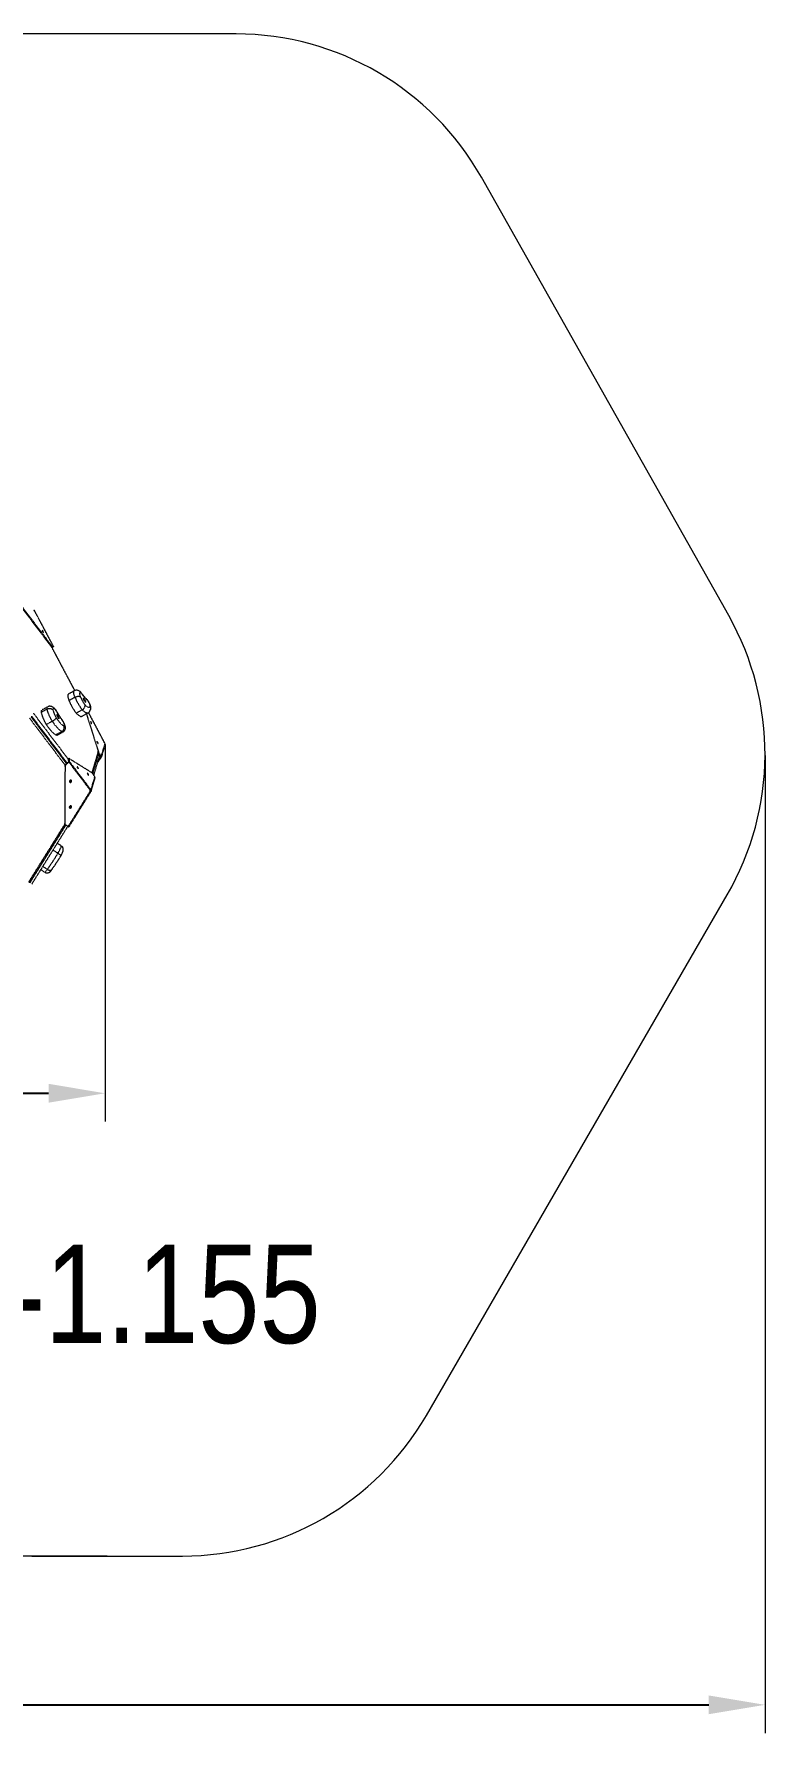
# Model space of a CAD drawing. Header units: millimetres. Extents: x -4077 to 3684, y -3420 to 2611.
# Drawn here: x 1089 to 3684, y -3420 to 2611 of the extents above; entities that cross this region are included whole.
import ezdxf

# ---------------------------------------------------------------- set-up
doc = ezdxf.new("R2010")
doc.units = ezdxf.units.MM
doc.linetypes.add('HIDDEN', pattern=[1.905, 1.27, -0.635])
for name, color, linetype in [('DIKOM_АРТИКУЛ', 7, 'Continuous'), ('DIKOM_ЗОНА', 90, 'Continuous'), ('DIKOM_ОБЪЕКТ', 7, 'Continuous'), ('DIKOM_РАЗМЕР_ЗОНА', 7, 'Continuous'), ('DIKOM_РАЗМЕР_ОБЪЕКТА', 7, 'Continuous')]:
    doc.layers.add(name, color=color, linetype=linetype)
doc.styles.add('style1', font='arialbd.ttf', dxfattribs={"width": 0.8})
doc.dimstyles.new('1-50', dxfattribs={"dimtxt": 300, "dimasz": 200, "dimexe": 100, "dimexo": 0, "dimgap": 100, "dimtad": 1, "dimtxsty": 'style1', "dimcen": 200, "dimclrd": 7, "dimclre": 7, "dimclrt": 7, "dimadec": 1, "dimazin": 2, "dimtfac": 1, "dimtmove": 0, "dimatfit": 2, "dimfxl": 0, "dimlwd": 25, "dimlwe": 18, "dimarcsym": 0})

# ---------------------------------------------------------------- blocks, each defined once
blk = doc.blocks.new('*D1')
at = {"layer": 'Defpoints', "color": 0, "transparency": 16777216}
for p in [(1340.7, 88.5), (-1708.3, 11.5), (1340.7, -1149.1)]:
    blk.add_point(p, dxfattribs=at)
at = {"layer": 'DIKOM_РАЗМЕР_ОБЪЕКТА', "color": 7, "lineweight": 18, "transparency": 16777216}
for p, q in [((1340.7, 88.5), (1340.7, -1249.1)), ((-1708.3, 11.5), (-1708.3, -1249.1))]:
    blk.add_line(p, q, dxfattribs=at)
at = {"layer": 'DIKOM_РАЗМЕР_ОБЪЕКТА', "color": 7, "lineweight": 25, "transparency": 16777216}
blk.add_line((-1508.3, -1149.1), (1140.7, -1149.1), dxfattribs=at)
at = {"layer": 'DIKOM_РАЗМЕР_ОБЪЕКТА', "color": 7, "transparency": 16777216}
for points in [[(-1508.3, -1115.7), (-1508.3, -1182.4), (-1708.3, -1149.1)], [(1140.7, -1115.7), (1140.7, -1182.4), (1340.7, -1149.1)]]:
    blk.add_solid(points, dxfattribs=at)
at = {"layer": 'DIKOM_РАЗМЕР_ОБЪЕКТА', "color": 7, "transparency": 16777216, "insert": (-183.8, -895.8), "char_height": 300, "attachment_point": 5, "style": 'style1'}
blk.add_mtext('{\\fArial|b0|i0|c204|p34;3050}', dxfattribs=at)
blk = doc.blocks.new('*D2')
at = {"layer": 'Defpoints', "color": 0, "transparency": 16777216}
for p in [(3683.6, 50.1), (-3206.4, -308.7), (3683.6, -3320.2)]:
    blk.add_point(p, dxfattribs=at)
at = {"layer": 'DIKOM_РАЗМЕР_ЗОНА', "color": 7, "lineweight": 18, "transparency": 16777216}
for p, q in [((3683.6, 50.1), (3683.6, -3420.2)), ((-3206.4, -308.7), (-3206.4, -3420.2))]:
    blk.add_line(p, q, dxfattribs=at)
at = {"layer": 'DIKOM_РАЗМЕР_ЗОНА', "color": 7, "lineweight": 25, "transparency": 16777216}
blk.add_line((-3006.4, -3320.2), (3483.6, -3320.2), dxfattribs=at)
at = {"layer": 'DIKOM_РАЗМЕР_ЗОНА', "color": 7, "transparency": 16777216}
for points in [[(-3006.4, -3286.8), (-3006.4, -3353.5), (-3206.4, -3320.2)], [(3483.6, -3286.8), (3483.6, -3353.5), (3683.6, -3320.2)]]:
    blk.add_solid(points, dxfattribs=at)
at = {"layer": 'DIKOM_РАЗМЕР_ЗОНА', "color": 7, "transparency": 16777216, "insert": (474.3, -3067), "char_height": 300, "attachment_point": 5, "style": 'style1'}
blk.add_mtext('{\\fArial|b0|i0|c204|p34;6900}', dxfattribs=at)
blk = doc.blocks.new('*D3')
at = {"layer": 'Defpoints', "color": 0, "transparency": 16777216}
for p in [(-3626.9, 2611.2), (1348.5, 2611.2), (1348.5, -2791.9)]:
    blk.add_point(p, dxfattribs=at)
at = {"layer": 'DIKOM_РАЗМЕР_ЗОНА', "color": 7, "lineweight": 18, "transparency": 16777216}
for p, q in [((1348.5, 2611.2), (-3726.9, 2611.2)), ((1348.5, -2791.9), (-3726.9, -2791.9))]:
    blk.add_line(p, q, dxfattribs=at)
at = {"layer": 'DIKOM_РАЗМЕР_ЗОНА', "color": 7, "lineweight": 25, "transparency": 16777216}
blk.add_line((-3626.9, -2591.9), (-3626.9, 2411.2), dxfattribs=at)
at = {"layer": 'DIKOM_РАЗМЕР_ЗОНА', "color": 7, "transparency": 16777216}
for points in [[(-3660.3, 2411.2), (-3593.6, 2411.2), (-3626.9, 2611.2)], [(-3660.3, -2591.9), (-3593.6, -2591.9), (-3626.9, -2791.9)]]:
    blk.add_solid(points, dxfattribs=at)
at = {"layer": 'DIKOM_РАЗМЕР_ЗОНА', "color": 7, "transparency": 16777216, "insert": (-3880.1, 379.3), "char_height": 300, "attachment_point": 5, "rotation": 90, "style": 'style1'}
blk.add_mtext('{\\fArial|b0|i0|c204|p34;5400}', dxfattribs=at)

msp = doc.modelspace()

# ---------------------------------------------------------------- linework, layer by layer
at = {"layer": 'DIKOM_ЗОНА', "color": 3, "lineweight": 15}
msp.add_lwpolyline([(1615.623, -2791.939, 0.26779327), (2481.357, -2292.443), (3549.344, -445.119, 0.26543486), (3554.578, 546.725), (2676.884, 2102.56, 0.27062281), (1805.916, 2611.221), (-1400.852, 2611.221, 0.15570297), (-1980.136, 2426.346), (-2785.637, 1853.901, 0.24284827), (-3206.352, 1038.776), (-3206.352, -308.669, 0.28112842), (-2663.315, -1198.155), (669.794, -2703.321, 0.10644106), (1081.356, -2791.939)], format="xyb", close=True, dxfattribs=at)
at = {"layer": 'DIKOM_ОБЪЕКТ', "color": 7, "linetype": 'HIDDEN', "lineweight": 15}
for p, q in [((1037.819, 584.122), (1149.87, 436.29)), ((1040.366, 585.541), (1152.417, 437.71)), ((1089.606, 565.722), (1089.066, 565.444)), ((1089.159, 565.385), (1089.508, 565.58)), ((1089.221, 565.217), (1089.265, 565.241)), ((1089.508, 565.58), (1089.265, 565.241)), ((1089.591, 565.696), (1089.508, 565.58)), ((1157.928, 436.582), (1089.508, 565.58)), ((1158.134, 436.554), (1089.628, 565.716)), ((1149.87, 436.29), (1152.417, 437.71)), ((1233.496, 280.252), (1151.592, 434.658)), ((1154.38, 436.046), (1151.833, 434.627)), ((1151.833, 434.627), (1155.381, 435.162)), ((1233.728, 280.359), (1151.891, 434.636)), ((1154.636, 434.478), (1152.639, 433.226)), ((1156.439, 435.212), (1152.796, 432.93)), ((1154.355, 435.007), (1154.636, 434.478)), ((1154.38, 436.046), (1157.928, 436.582)), ((1154.636, 434.478), (1156.439, 435.212)), ((1155.381, 435.162), (1157.928, 436.582)), ((1231.51, 279.331), (1210.284, 267.501)), ((1234.067, 256.63), (1212.842, 244.801)), ((1198.958, 16.19), (1072.891, 182.518)), ((1204.22, 21.351), (1078.471, 187.26)), ((1078.511, 187.294), (1204.258, 21.388)), ((1206.339, 23.422), (1080.698, 189.189)), ((1086.658, 199.711), (1210.061, 36.897)), ((1135.354, 214.752), (1114.128, 202.923)), ((1136.985, 222.514), (1115.76, 210.685)), ((1259.726, 211.945), (1238.501, 200.115)), ((1258.873, 189.262), (1280.098, 201.092)), ((1274.56, 198.005), (1316.909, 64.18)), ((1339.165, 94.908), (1282.125, 202.444)), ((1339.455, 94.722), (1282.262, 202.549)), ((1153.542, 171.475), (1132.316, 159.645)), ((1187.946, 135.024), (1166.72, 123.194)), ((1170.709, 122.122), (1191.934, 133.951)), ((1314.362, 62.76), (1316.909, 64.18)), ((1318.737, 60.349), (1316.197, 58.933)), ((1318.737, 60.349), (1327.364, 46.406)), ((1340.735, 88.5), (1327.352, 43.311)), ((1327.364, 46.406), (1340.746, 91.595)), ((1338.52, 95.07), (1338.625, 95.128)), ((1338.625, 95.128), (1339.165, 94.908)), ((1338.661, 94.627), (1339.165, 94.908)), ((1340.746, 91.595), (1338.927, 94.175)), ((1339.165, 94.908), (1339.415, 94.701)), ((1339.971, 88.976), (1340.735, 88.5)), ((1198.768, 11.572), (1197.436, 12.402)), ((1198.768, 11.572), (1198.002, -192.147)), ((1199.166, 16.414), (1210.974, 27.949)), ((1199.166, 16.414), (1200.504, 15.58)), ((1200.504, 15.58), (1212.313, 27.115)), ((1212.619, 38.173), (1210.072, 36.754)), ((1210.072, 36.754), (1211.012, 28.021)), ((1212.812, 38.998), (1210.265, 37.578)), ((1212.313, 27.115), (1210.974, 27.949)), ((1211.012, 28.021), (1213.559, 29.441)), ((1211.012, 28.021), (1211.149, 27.84)), ((1289.208, -74.329), (1212.313, 27.115)), ((1212.619, 38.173), (1213.559, 29.441)), ((1294.706, -11.805), (1213.408, 38.873)), ((1213.559, 29.441), (1290.454, -72.004)), ((1294.974, -11.999), (1316.043, 59.198)), ((1297.16, -14.766), (1318.069, 55.893)), ((1300.851, -20.619), (1321.737, 49.964)), ((1316.769, 27.838), (1314.599, 25.842)), ((1316.769, 27.838), (1315.436, 28.67)), ((1316.19, 58.929), (1324.817, 44.987)), ((1316.333, 31.702), (1318.622, 30.275)), ((1316.61, 32.638), (1324.817, 44.892)), ((1318.622, 30.275), (1327.352, 43.311)), ((1324.817, 44.987), (1327.364, 46.406)), ((1324.85, 45.006), (1324.817, 44.892)), ((1327.352, 43.311), (1324.817, 44.892)), ((1291.136, -71.398), (1304.464, -26.35)), ((1291.776, -76.007), (1305.124, -30.892)), ((1296.999, -14.511), (1304.464, -26.35)), ((1210.185, -202.169), (1287.706, -77.795)), ((1212.6, -203.675), (1290.157, -79.243)), ((1286.367, -76.961), (1285.976, -76.829)), ((1286.128, -77.186), (1286.395, -77.353)), ((1286.367, -76.961), (1287.706, -77.795)), ((1287.706, -77.795), (1286.395, -77.353)), ((1286.4, -76.117), (1289.208, -74.329)), ((1289.726, -78.695), (1287.46, -77.282)), ((1288.578, -75.818), (1287.774, -76.974)), ((1287.774, -76.974), (1290.309, -78.554)), ((1288.339, -73.183), (1290.454, -72.004)), ((1288.975, -74.477), (1288.578, -75.818)), ((1288.578, -75.818), (1291.114, -77.398)), ((1290.454, -72.004), (1289.848, -69.686)), ((1289.981, -70.195), (1290.342, -69.994)), ((1291.114, -77.398), (1290.309, -78.554)), ((1290.342, -69.994), (1291.136, -71.398)), ((1290.403, -71.806), (1291.136, -71.398)), ((1070.048, -399.609), (1197.925, -194.444)), ((1073.708, -401.807), (1201.51, -196.762)), ((1074.163, -402.091), (1201.966, -197.046)), ((1081.115, -406.424), (1208.918, -201.38)), ((1196.664, -191.313), (1198.002, -192.147)), ((1199.832, -195.716), (1198.494, -194.882)), ((1198.494, -194.882), (1208.846, -201.335)), ((1199.832, -195.716), (1210.185, -202.169)), ((1208.846, -201.335), (1210.185, -202.169)), ((1210.044, -202.082), (1208.951, -201.401)), ((1208.951, -201.401), (1211.486, -202.981)), ((1210.044, -202.082), (1212.579, -203.662)), ((1212.579, -203.662), (1211.486, -202.981)), ((1173.752, -297.181), (1156.073, -286.162)), ((1185.65, -270.809), (1171.241, -261.828)), ((1112.871, -355.475), (1127.186, -364.398)), ((1135.953, -354.448), (1119.791, -344.374))]:
    msp.add_line(p, q, dxfattribs=at)
at = {"layer": 'DIKOM_ОБЪЕКТ', "color": 7, "linetype": 'HIDDEN', "lineweight": 15, "flags": 128}
for points in [[(1122.081, 487.39), (1121.968, 488.115), (1121.671, 489.054), (1121.215, 490.131), (1120.637, 491.259), (1119.983, 492.347), (1119.307, 493.306), (1118.662, 494.059), (1118.102, 494.545), (1117.672, 494.724), (1117.406, 494.582), (1117.327, 494.13), (1117.44, 493.405), (1117.736, 492.466), (1118.192, 491.389), (1118.77, 490.261), (1119.424, 489.173), (1120.101, 488.214), (1120.745, 487.461), (1121.305, 486.975), (1121.735, 486.796), (1122.001, 486.938), (1122.081, 487.39)], [(1155.381, 435.162), (1155.459, 435.164), (1155.486, 435.139), (1155.464, 435.087), (1155.39, 435.009), (1155.268, 434.907), (1155.1, 434.783), (1154.888, 434.639), (1154.636, 434.478)], [(1157.928, 436.582), (1158.084, 436.585), (1158.139, 436.535), (1158.094, 436.431), (1157.947, 436.275), (1157.703, 436.071), (1157.366, 435.823), (1156.942, 435.535), (1156.439, 435.212)], [(1210.284, 267.501), (1209.98, 267.301), (1209.326, 266.575), (1208.853, 265.546), (1208.563, 264.224), (1208.461, 262.619), (1208.545, 260.744), (1208.816, 258.613), (1209.271, 256.245), (1209.907, 253.658), (1210.719, 250.873), (1211.7, 247.912), (1212.842, 244.801)], [(1234.067, 256.63), (1232.925, 259.742), (1231.945, 262.702), (1231.133, 265.487), (1230.497, 268.074), (1230.041, 270.443), (1229.77, 272.573), (1229.686, 274.448), (1229.789, 276.054), (1230.078, 277.376), (1230.552, 278.404), (1231.205, 279.13), (1231.509, 279.331)], [(1255.524, 272.256), (1254.306, 272.998), (1253.229, 273.427), (1252.309, 273.538), (1251.555, 273.33), (1250.977, 272.805), (1250.583, 271.97), (1250.378, 270.836), (1250.364, 269.416), (1250.541, 267.728), (1250.907, 265.794), (1251.458, 263.638), (1252.187, 261.286), (1253.083, 258.769)], [(1271.456, 243.731), (1270.8, 245.221), (1270.027, 246.757), (1269.168, 248.276), (1268.259, 249.716), (1267.338, 251.018), (1266.441, 252.129), (1265.605, 253.003), (1264.865, 253.604), (1264.251, 253.908), (1263.788, 253.902), (1263.495, 253.587), (1263.384, 252.976), (1263.46, 252.093), (1263.719, 250.974), (1264.151, 249.666), (1264.739, 248.222), (1265.457, 246.701), (1266.277, 245.166), (1267.165, 243.679), (1268.085, 242.3), (1268.999, 241.088), (1269.87, 240.091), (1270.662, 239.349), (1271.343, 238.894), (1271.884, 238.744), (1272.264, 238.906), (1272.467, 239.371), (1272.484, 240.122), (1272.316, 241.128), (1271.969, 242.348), (1271.456, 243.731)], [(1287.722, 224.257), (1288.129, 224.644), (1288.34, 225.356), (1288.35, 226.374), (1288.157, 227.669), (1287.767, 229.208), (1287.192, 230.946), (1286.446, 232.838), (1285.55, 234.83), (1284.528, 236.869), (1283.41, 238.898), (1282.224, 240.862), (1281.004, 242.708), (1279.783, 244.384), (1278.595, 245.845)], [(1115.76, 210.685), (1115.115, 210.169), (1114.549, 209.296), (1114.164, 208.124), (1113.965, 206.662), (1113.953, 204.924), (1114.128, 202.923)], [(1114.128, 202.923), (1114.693, 200.16), (1115.462, 197.153), (1116.43, 193.926), (1117.587, 190.506), (1118.926, 186.918), (1120.435, 183.193), (1122.103, 179.359), (1123.916, 175.446), (1125.86, 171.487), (1127.919, 167.513), (1130.077, 163.555), (1132.316, 159.645)], [(1135.354, 214.752), (1135.179, 216.754), (1135.191, 218.492), (1135.39, 219.953), (1135.774, 221.125), (1136.341, 221.999), (1136.984, 222.514)], [(1153.542, 171.475), (1151.302, 175.385), (1149.144, 179.342), (1147.085, 183.317), (1145.142, 187.276), (1143.329, 191.188), (1141.661, 195.022), (1140.151, 198.748), (1138.813, 202.335), (1137.655, 205.756), (1136.688, 208.982), (1135.919, 211.989), (1135.354, 214.752)], [(1167.664, 208.73), (1166.021, 210.692), (1164.442, 212.41), (1162.947, 213.863), (1161.554, 215.033), (1160.28, 215.905), (1159.142, 216.467), (1158.154, 216.713), (1157.328, 216.64), (1156.675, 216.249), (1156.202, 215.544), (1155.917, 214.535), (1155.822, 213.234), (1155.918, 211.657)], [(1155.918, 211.657), (1156.398, 209.439), (1157.056, 207.011), (1157.887, 204.399), (1158.882, 201.627), (1160.03, 198.725), (1161.321, 195.721), (1162.741, 192.644), (1164.276, 189.526), (1165.912, 186.398), (1167.631, 183.29)], [(1167.631, 183.29), (1170.247, 179.627), (1172.847, 176.148), (1175.418, 172.872), (1177.945, 169.815), (1180.415, 166.994), (1182.814, 164.426), (1185.13, 162.122), (1187.351, 160.096), (1189.464, 158.359), (1191.458, 156.92), (1193.322, 155.786), (1195.047, 154.964)], [(1178.518, 181.805), (1178.249, 182.935), (1177.808, 184.252), (1177.213, 185.702), (1176.488, 187.225), (1175.663, 188.759), (1174.773, 190.242), (1173.852, 191.613), (1172.939, 192.815), (1172.072, 193.799), (1171.285, 194.525), (1170.611, 194.964), (1170.079, 195.097), (1169.708, 194.919), (1169.515, 194.437), (1169.508, 193.671), (1169.686, 192.652), (1170.043, 191.423), (1170.564, 190.032), (1171.227, 188.538), (1172.006, 187.001), (1172.868, 185.485), (1173.778, 184.051), (1174.7, 182.758), (1175.595, 181.659), (1176.426, 180.799), (1177.16, 180.214), (1177.766, 179.926), (1178.22, 179.949), (1178.503, 180.281), (1178.604, 180.908), (1178.518, 181.805)], [(1238.501, 200.115), (1241.125, 197.567), (1243.642, 195.32), (1246.041, 193.385), (1248.311, 191.771), (1250.441, 190.486), (1252.421, 189.537), (1254.242, 188.926), (1255.894, 188.658), (1257.37, 188.734), (1258.664, 189.153), (1258.873, 189.262)], [(1280.099, 201.092), (1279.889, 200.982), (1278.596, 200.563), (1277.119, 200.488), (1275.467, 200.756), (1273.647, 201.366), (1271.667, 202.316), (1269.537, 203.6), (1267.267, 205.214), (1264.867, 207.149), (1262.35, 209.396), (1259.726, 211.945)], [(1269.888, 229.152), (1272.132, 227.061), (1274.271, 225.255), (1276.293, 223.746), (1278.189, 222.54), (1279.947, 221.645), (1281.559, 221.065), (1283.015, 220.803), (1284.307, 220.861), (1285.43, 221.238), (1286.377, 221.932), (1287.142, 222.941), (1287.722, 224.257)], [(1132.316, 159.645), (1135.317, 155.355), (1138.308, 151.252), (1141.276, 147.356), (1144.207, 143.684), (1147.086, 140.254), (1149.9, 137.082), (1152.636, 134.183), (1155.281, 131.571), (1157.822, 129.258), (1160.248, 127.256), (1162.546, 125.572), (1164.707, 124.216), (1166.72, 123.194)], [(1187.946, 135.024), (1185.933, 136.046), (1183.772, 137.402), (1181.473, 139.085), (1179.047, 141.088), (1176.506, 143.401), (1173.861, 146.013), (1171.125, 148.911), (1168.311, 152.083), (1165.432, 155.513), (1162.502, 159.185), (1159.534, 163.082), (1156.543, 167.185), (1153.542, 171.475)], [(1166.72, 123.194), (1167.933, 122.455), (1169.005, 122.025), (1169.925, 121.908), (1170.68, 122.106), (1170.709, 122.122)], [(1191.935, 133.952), (1191.905, 133.935), (1191.15, 133.737), (1190.231, 133.854), (1189.158, 134.285), (1187.946, 135.024)], [(1195.047, 154.964), (1195.955, 154.35), (1196.714, 154.067), (1197.305, 154.12), (1197.71, 154.509), (1197.92, 155.224), (1197.927, 156.244), (1197.733, 157.542), (1197.342, 159.082), (1196.765, 160.822), (1196.018, 162.715), (1195.121, 164.708), (1194.098, 166.747), (1192.979, 168.776), (1191.793, 170.739)], [(1292.074, 168.021), (1291.405, 169.068), (1290.734, 169.953), (1290.118, 170.605), (1289.605, 170.972), (1289.237, 171.022), (1289.044, 170.754), (1289.042, 170.187), (1289.23, 169.368), (1289.594, 168.364), (1290.104, 167.255), (1290.719, 166.132), (1291.388, 165.086), (1292.058, 164.201), (1292.675, 163.549), (1293.188, 163.182), (1293.556, 163.132), (1293.749, 163.4), (1293.751, 163.967), (1293.563, 164.786), (1293.199, 165.79), (1292.689, 166.899), (1292.074, 168.021)], [(1314.373, 97.557), (1313.703, 98.603), (1313.033, 99.488), (1312.416, 100.141), (1311.903, 100.507), (1311.535, 100.558), (1311.342, 100.289), (1311.34, 99.722), (1311.528, 98.903), (1311.892, 97.899), (1312.402, 96.791), (1313.017, 95.668), (1313.686, 94.621), (1314.357, 93.736), (1314.973, 93.084), (1315.486, 92.717), (1315.854, 92.667), (1316.047, 92.935), (1316.049, 93.502), (1315.861, 94.321), (1315.497, 95.325), (1314.987, 96.434), (1314.373, 97.557)], [(1210.072, 36.754), (1210.057, 37.027), (1210.076, 37.252), (1210.129, 37.424), (1210.215, 37.543), (1210.265, 37.578)], [(1213.408, 38.873), (1213.205, 38.98), (1213.028, 39.031), (1212.88, 39.025), (1212.762, 38.962), (1212.676, 38.844), (1212.623, 38.672), (1212.604, 38.447), (1212.619, 38.173)], [(1246.186, 2.926), (1246.073, 3.651), (1245.777, 4.59), (1245.321, 5.667), (1244.742, 6.795), (1244.088, 7.883), (1243.412, 8.842), (1242.767, 9.595), (1242.207, 10.081), (1241.777, 10.26), (1241.512, 10.118), (1241.432, 9.666), (1241.545, 8.941), (1241.842, 8.002), (1242.298, 6.925), (1242.876, 5.797), (1243.53, 4.709), (1244.207, 3.75), (1244.851, 2.997), (1245.411, 2.512), (1245.841, 2.332), (1246.107, 2.475), (1246.186, 2.926)], [(1217.765, -45.695), (1218.911, -45.49), (1220.003, -44.951), (1220.953, -44.123), (1221.684, -43.072), (1222.136, -41.883), (1222.274, -40.653), (1222.084, -39.481), (1221.585, -38.463), (1220.814, -37.681), (1219.836, -37.198), (1218.729, -37.053), (1217.583, -37.258), (1216.491, -37.797), (1215.541, -38.625), (1214.81, -39.676), (1214.358, -40.865), (1214.221, -42.095), (1214.41, -43.267), (1214.91, -44.285), (1215.68, -45.067), (1216.658, -45.55), (1217.765, -45.695)], [(1215.59, -42.585), (1214.503, -42.94), (1214.328, -42.965)], [(1219.907, -37.22), (1220.246, -37.629), (1220.746, -38.647), (1220.935, -39.819), (1220.798, -41.049), (1220.346, -42.238), (1219.615, -43.289), (1218.665, -44.117), (1217.573, -44.656), (1216.427, -44.861), (1215.32, -44.716), (1215.249, -44.694)], [(1215.261, -44.711), (1216.328, -44.878), (1217.474, -44.705), (1218.575, -44.196), (1219.542, -43.392), (1220.296, -42.359), (1220.776, -41.179), (1220.944, -39.949), (1220.786, -38.767), (1220.314, -37.731), (1219.863, -37.183)], [(1282.623, -19.787), (1282.509, -19.062), (1282.213, -18.123), (1281.757, -17.046), (1281.178, -15.918), (1280.524, -14.83), (1279.848, -13.871), (1279.203, -13.118), (1278.643, -12.632), (1278.213, -12.453), (1277.948, -12.595), (1277.868, -13.047), (1277.982, -13.772), (1278.278, -14.71), (1278.734, -15.788), (1279.312, -16.916), (1279.967, -18.004), (1280.643, -18.963), (1281.287, -19.716), (1281.847, -20.201), (1282.278, -20.381), (1282.543, -20.238), (1282.623, -19.787)], [(1217.422, -136.998), (1218.568, -136.792), (1219.66, -136.254), (1220.61, -135.425), (1221.34, -134.374), (1221.793, -133.185), (1221.93, -131.955), (1221.741, -130.784), (1221.241, -129.766), (1220.471, -128.983), (1219.493, -128.5), (1218.386, -128.355), (1217.24, -128.56), (1216.148, -129.099), (1215.198, -129.928), (1214.467, -130.979), (1214.015, -132.167), (1213.877, -133.397), (1214.066, -134.569), (1214.566, -135.587), (1215.336, -136.37), (1216.315, -136.853), (1217.422, -136.998)], [(1215.247, -133.885), (1214.161, -134.24), (1213.984, -134.265)], [(1219.564, -128.522), (1219.903, -128.932), (1220.403, -129.95), (1220.592, -131.121), (1220.454, -132.351), (1220.002, -133.54), (1219.271, -134.591), (1218.322, -135.42), (1217.229, -135.958), (1216.083, -136.164), (1214.976, -136.019), (1214.906, -135.997)], [(1214.92, -136.011), (1215.985, -136.178), (1217.131, -136.005), (1218.232, -135.496), (1219.199, -134.692), (1219.953, -133.659), (1220.434, -132.479), (1220.601, -131.249), (1220.443, -130.068), (1219.971, -129.031), (1219.558, -128.52)], [(1208.846, -201.335), (1209.132, -201.513), (1209.387, -201.672), (1209.606, -201.809), (1209.785, -201.92), (1209.92, -202.005), (1210.01, -202.06), (1210.051, -202.086), (1210.044, -202.082)], [(1210.185, -202.169), (1210.757, -202.526), (1211.267, -202.844), (1211.705, -203.117), (1212.062, -203.34), (1212.333, -203.508), (1212.511, -203.62), (1212.594, -203.671), (1212.579, -203.662)], [(1135.953, -354.448), (1138.538, -350.917), (1141.227, -347.168), (1144.006, -343.219), (1146.862, -339.089), (1149.782, -334.797), (1152.752, -330.364), (1155.758, -325.81), (1158.786, -321.157), (1161.821, -316.426), (1164.849, -311.641), (1167.857, -306.823), (1170.829, -301.995), (1173.752, -297.181)], [(1173.752, -297.181), (1175.695, -293.703), (1177.503, -290.383), (1179.161, -287.247), (1180.657, -284.32), (1181.978, -281.626), (1183.114, -279.186), (1184.056, -277.02), (1184.797, -275.144), (1185.33, -273.573), (1185.651, -272.321), (1185.758, -271.397), (1185.65, -270.809)], [(1127.186, -364.398), (1127.486, -364.411), (1127.994, -364.137), (1128.681, -363.562), (1129.539, -362.694), (1130.557, -361.543), (1131.722, -360.124), (1133.021, -358.454), (1134.437, -356.554), (1135.953, -354.448)]]:
    msp.add_lwpolyline(points, dxfattribs=at)
at = {"layer": 'DIKOM_ОБЪЕКТ', "color": 7, "linetype": 'HIDDEN', "lineweight": 15}
for centre, radius, start, end in [((1152.934, 437.916), 3.469, 207.9580285, 251.4937824), ((1155.481, 439.336), 3.469, 207.9580285, 251.4937824), ((1395.485, 319.967), 197.506, 202.369588, 217.3604228), ((1416.708, 331.796), 197.503, 202.3696153, 217.3606529), ((1382.456, 312.599), 140.125, 202.5912395, 216.5492389), ((1253.914, 269.76), 2.97, 14.3955137, 57.1702155), ((1389.89, 366.248), 163.962, 215.7305975, 227.2512691), ((1164.682, 205.732), 4.228, 12.1703441, 45.1474764), ((1481.124, 381.304), 357.841, 209.2191939, 216.0458825), ((1331.54, 68.609), 18.147, 198.8014659, 212.2339209), ((1334.087, 70.028), 18.147, 198.8014659, 212.2339209), ((1203.144, 12.311), 5.715, 134.1154884, 179.0509719), ((1204.481, 11.478), 5.714, 134.112385, 179.0540753), ((1304.196, 39.321), 17.028, 317.5957623, 327.9089461), ((1213.621, -38.513), 4.523, 295.802542, 17.4383423), ((1288.865, -19.08), 9.33, 29.3208905, 51.2367314), ((1299.79, -29.347), 5.553, 343.8553083, 32.6701241), ((1213.279, -129.814), 4.522, 295.7942535, 17.421705), ((1200.759, -191.467), 4.098, 177.8473037, 236.442789), ((1202.097, -192.301), 4.098, 177.8445143, 236.4455783)]:
    msp.add_arc(centre, radius, start, end, dxfattribs=at)
for centre, major_axis, ratio, start_param, end_param in [((1088.89, 565.948), (-0.353, 0.726), 0.25561639, 1.18465077, 3.27904587), ((1339, 94.422), (-0.451, 0.709), 0.23572975, 5.96226173, 8.05665683), ((1286.82, -76.671), (0.794, 0.364), 0.78855468, 1.74444639, 3.8388415), ((1287.701, -77.221), (0.449, 0.689), 0.09400691, 1.26628229, 1.80011775), ((1290.269, -70.241), (-0.419, 0.816), 0.19775653, 4.9168195, 7.0112146), ((1290.236, -78.801), (0.449, 0.689), 0.09400691, 1.26628229, 2.01962238)]:
    msp.add_ellipse(centre, major_axis=major_axis, ratio=ratio, start_param=start_param, end_param=end_param, dxfattribs=at)
for points, knots in [([(1250.751, 277.867), (1250.576, 277.986), (1249.785, 278.521), (1248.32, 279.331), (1246.328, 280.223), (1244.3, 280.879), (1242.221, 281.304), (1240.094, 281.484), (1237.949, 281.399), (1235.814, 281.049), (1233.689, 280.379), (1232.236, 279.791), (1231.542, 279.343), (1231.508, 279.321)], [0, 0, 0, 0, 0.03557658, 0.16093032, 0.27456211, 0.38185154, 0.48550873, 0.587109, 0.68751424, 0.78721816, 0.88653568, 0.99451845, 1, 1, 1, 1]), ([(1234.067, 256.63), (1234.79, 257.01), (1236.255, 257.781), (1238.606, 258.723), (1241.015, 259.483), (1243.386, 260.013), (1245.692, 260.311), (1247.826, 260.363), (1249.767, 260.166), (1251.59, 259.688), (1252.607, 259.145), (1253.072, 258.778), (1253.083, 258.769)], [0, 0, 0, 0, 0.10577468, 0.21461667, 0.32039063, 0.42922942, 0.53502184, 0.64387761, 0.74973022, 0.85864347, 0.99664505, 1, 1, 1, 1]), ([(1256.926, 271.194), (1256.858, 271.33), (1256.47, 272.109), (1255.586, 273.416), (1254.358, 274.953), (1253.05, 276.254), (1251.671, 277.336), (1250.654, 278.035), (1250.073, 278.307), (1250.044, 278.32)], [0, 0, 0, 0, 0.0451945, 0.25872093, 0.46732373, 0.63486949, 0.80911198, 0.99053686, 1, 1, 1, 1]), ([(1255.524, 272.256), (1255.518, 272.268), (1255.043, 273.251), (1254.079, 274.836), (1252.428, 276.675), (1251.273, 277.48), (1250.739, 277.852)], [0, 0, 0, 0, 0.00494117, 0.42216, 0.73349735, 1, 1, 1, 1]), ([(1256.79, 270.499), (1256.792, 270.499), (1256.938, 270.553), (1257.082, 270.804), (1256.983, 271.068), (1256.935, 271.198)], [0, 0, 0, 0, 0.00678768, 0.51131697, 1, 1, 1, 1]), ([(1276.022, 249.792), (1275.843, 249.947), (1275.083, 250.604), (1273.63, 251.948), (1271.622, 253.91), (1269.47, 256.141), (1267.195, 258.625), (1264.81, 261.356), (1262.334, 264.319), (1259.78, 267.511), (1257.944, 269.882), (1256.963, 271.192), (1256.862, 271.326)], [0, 0, 0, 0, 0.03478053, 0.14748485, 0.26213662, 0.37901726, 0.49776634, 0.61807167, 0.739666, 0.86232953, 0.98587116, 1, 1, 1, 1]), ([(1278.595, 245.845), (1278.591, 245.857), (1278.323, 246.695), (1277.635, 248.027), (1276.675, 249.285), (1276.083, 249.71), (1276.003, 249.767)], [0, 0, 0, 0, 0.00764253, 0.54271777, 0.93826592, 1, 1, 1, 1]), ([(1287.874, 209.266), (1287.984, 209.42), (1288.483, 210.117), (1289.145, 211.473), (1289.85, 213.283), (1290.317, 215.13), (1290.585, 216.988), (1290.664, 218.866), (1290.566, 220.807), (1290.278, 222.906), (1289.752, 225.284), (1289.001, 227.773), (1288.062, 230.328), (1287.034, 232.76), (1285.887, 235.187), (1284.666, 237.542), (1283.371, 239.835), (1282.006, 242.064), (1280.571, 244.226), (1279.05, 246.313), (1277.79, 247.91), (1277.012, 248.768), (1276.792, 249.01)], [0, 0, 0, 0, 0.01241991, 0.05602429, 0.09898345, 0.14162791, 0.18445172, 0.2282891, 0.27460657, 0.32592207, 0.38614123, 0.45675343, 0.51545772, 0.57617308, 0.63379976, 0.68988408, 0.74539008, 0.80102812, 0.85733117, 0.91520217, 0.97604162, 1, 1, 1, 1]), ([(1135.354, 214.752), (1136.08, 215.118), (1137.554, 215.861), (1139.972, 216.575), (1142.488, 216.974), (1145.005, 217.014), (1147.491, 216.701), (1149.834, 216.048), (1152.009, 215.061), (1154.105, 213.659), (1155.324, 212.428), (1155.904, 211.675), (1155.918, 211.657)], [0, 0, 0, 0, 0.10577287, 0.2146166, 0.32038818, 0.42922865, 0.53502049, 0.64387872, 0.74972689, 0.85864151, 0.9966414, 1, 1, 1, 1]), ([(1166.305, 211.413), (1166.132, 211.628), (1165.284, 212.674), (1163.731, 214.451), (1161.584, 216.7), (1159.361, 218.746), (1157.157, 220.473), (1155.057, 221.833), (1153.059, 222.875), (1151.058, 223.675), (1149.013, 224.247), (1146.913, 224.584), (1144.777, 224.667), (1142.63, 224.486), (1140.442, 224.003), (1138.537, 223.348), (1137.42, 222.716), (1137.003, 222.48)], [0, 0, 0, 0, 0.02317441, 0.11303776, 0.20653455, 0.30712325, 0.40105351, 0.4781651, 0.54644804, 0.60964515, 0.66988568, 0.72845699, 0.78607175, 0.84312681, 0.89985017, 0.96256995, 1, 1, 1, 1]), ([(1153.542, 171.475), (1154.245, 171.877), (1155.673, 172.695), (1157.791, 174.048), (1159.841, 175.464), (1161.735, 176.89), (1163.453, 178.308), (1164.923, 179.656), (1166.127, 180.919), (1167.127, 182.184), (1167.52, 182.925), (1167.629, 183.286), (1167.631, 183.29)], [0, 0, 0, 0, 0.10430911, 0.21165751, 0.31596488, 0.42327607, 0.52798645, 0.63567791, 0.74139761, 0.85010247, 0.99829059, 1, 1, 1, 1]), ([(1169.866, 205.576), (1169.82, 205.704), (1169.553, 206.447), (1168.877, 207.783), (1167.798, 209.564), (1166.827, 210.898), (1166.156, 211.574), (1165.995, 211.736)], [0, 0, 0, 0, 0.05563768, 0.32461682, 0.60872323, 0.90588318, 1, 1, 1, 1]), ([(1167.664, 208.73), (1167.661, 208.739), (1167.417, 209.544), (1167.056, 210.512), (1166.421, 211.216), (1166.27, 211.383)], [0, 0, 0, 0, 0.00899782, 0.764121737, 1, 1, 1, 1]), ([(1168.815, 206.624), (1168.819, 206.621), (1169.096, 206.397), (1169.531, 206.088), (1169.727, 205.817), (1169.824, 205.683)], [0, 0, 0, 0, 0.00672351, 0.50619878, 1, 1, 1, 1]), ([(1191.396, 172.187), (1191.186, 172.472), (1190.081, 173.966), (1188.064, 176.786), (1185.344, 180.702), (1182.614, 184.77), (1179.887, 188.967), (1177.174, 193.277), (1174.488, 197.684), (1172.034, 201.825), (1170.502, 204.514), (1169.833, 205.688)], [0, 0, 0, 0, 0.02917764, 0.15301995, 0.27722931, 0.40183619, 0.52676513, 0.6519468, 0.77732222, 0.90284181, 1, 1, 1, 1]), ([(1259.726, 211.945), (1260.42, 212.362), (1261.826, 213.208), (1263.776, 214.791), (1265.561, 216.57), (1267.094, 218.49), (1268.363, 220.524), (1269.312, 222.586), (1269.931, 224.652), (1270.225, 226.889), (1270.084, 228.361), (1269.89, 229.143), (1269.888, 229.152)], [0, 0, 0, 0, 0.1043101, 0.21165429, 0.3159647, 0.42327814, 0.52798474, 0.63567791, 0.74139338, 0.85010344, 0.99828828, 1, 1, 1, 1]), ([(1280.083, 201.127), (1280.527, 201.371), (1281.676, 202.003), (1283.33, 203.314), (1285.016, 204.968), (1286.459, 206.79), (1287.658, 208.736), (1288.465, 210.357), (1288.805, 211.32), (1288.903, 211.598)], [0, 0, 0, 0, 0.10331405, 0.26772152, 0.4307594, 0.59419736, 0.76006391, 0.93081436, 1, 1, 1, 1]), ([(1288.917, 211.593), (1289.157, 212.326), (1289.653, 213.845), (1289.89, 216.264), (1289.743, 218.755), (1289.111, 221.454), (1288.301, 223.272), (1287.73, 224.242), (1287.722, 224.257)], [0, 0, 0, 0, 0.17786724, 0.36898814, 0.55522122, 0.74680944, 0.99620956, 1, 1, 1, 1]), ([(1187.946, 135.024), (1188.635, 135.45), (1190.033, 136.316), (1191.86, 138.03), (1193.443, 140.011), (1194.695, 142.203), (1195.608, 144.572), (1196.139, 147.013), (1196.285, 149.5), (1196.013, 152.187), (1195.469, 153.988), (1195.053, 154.949), (1195.047, 154.964)], [0, 0, 0, 0, 0.10538459, 0.21382749, 0.31921479, 0.42764966, 0.53313669, 0.64166541, 0.74742197, 0.85622277, 0.99785062, 1, 1, 1, 1]), ([(1191.793, 170.739), (1191.793, 170.746), (1191.815, 171.219), (1191.766, 171.759), (1191.418, 172.107), (1191.363, 172.162)], [0, 0, 0, 0, 0.01187849, 0.84417082, 1, 1, 1, 1]), ([(1191.94, 133.964), (1192.545, 134.329), (1193.769, 135.068), (1195.373, 136.477), (1196.769, 138.048), (1197.914, 139.74), (1198.816, 141.512), (1199.484, 143.334), (1199.933, 145.181), (1200.18, 147.04), (1200.241, 148.922), (1200.124, 150.874), (1199.814, 152.997), (1199.262, 155.404), (1198.485, 157.915), (1197.527, 160.471), (1196.49, 162.892), (1195.336, 165.31), (1194.105, 167.656), (1192.819, 169.927), (1191.915, 171.365), (1191.469, 172.074)], [0, 0, 0, 0, 0.04719167, 0.09541834, 0.14226842, 0.18798761, 0.23280758, 0.27699092, 0.32089251, 0.36504788, 0.41036695, 0.45844483, 0.51201677, 0.57520406, 0.64849818, 0.70842258, 0.77047061, 0.82957382, 0.88721454, 0.9443535, 1, 1, 1, 1]), ([(1339.482, 94.646), (1339.47, 94.545), (1339.451, 94.377), (1339.106, 94.187), (1338.971, 94.112)], [0, 0, 0, 0, 0.60758561, 1, 1, 1, 1]), ([(1287.462, -77.285), (1287.344, -77.229), (1287.082, -77.107), (1286.62, -77.013), (1286.367, -76.961)], [0, 0, 0, 0, 0.45241323, 1, 1, 1, 1]), ([(1290.108, -79.213), (1290.137, -79.162), (1290.201, -79.051), (1289.795, -78.706), (1289, -78.309), (1288.159, -77.975), (1287.706, -77.795)], [0, 0, 0, 0, 0.208924735, 0.455801238, 0.706555226, 1, 1, 1, 1]), ([(1288.999, -74.396), (1289, -74.406), (1289.03, -74.666), (1288.925, -75.19), (1288.7, -75.596), (1288.578, -75.818)], [0, 0, 0, 0, 0.01786877, 0.46541729, 1, 1, 1, 1]), ([(1288.66, -73.004), (1288.766, -73.229), (1288.919, -73.549), (1288.945, -73.89), (1288.953, -73.992)], [0, 0, 0, 0, 0.6999367, 1, 1, 1, 1]), ([(1291.136, -71.398), (1291.399, -71.946), (1291.879, -72.95), (1292.044, -74.538), (1291.864, -76.053), (1291.376, -76.927), (1291.114, -77.398)], [0, 0, 0, 0, 0.27318376, 0.50002474, 0.73040859, 1, 1, 1, 1]), ([(1173.752, -297.181), (1174.44, -297.624), (1175.835, -298.522), (1177.737, -299.938), (1179.451, -301.371), (1180.892, -302.765), (1182.045, -304.104), (1182.865, -305.336), (1183.318, -306.435), (1183.461, -307.362), (1183.186, -307.774), (1183.06, -307.965)], [0, 0, 0, 0, 0.11060162, 0.22441766, 0.33501603, 0.44880171, 0.55982169, 0.67400496, 0.78609858, 0.9013573, 1, 1, 1, 1]), ([(1183.172, -307.956), (1183.639, -307.114), (1184.613, -305.357), (1185.966, -302.825), (1187.257, -300.333), (1188.438, -297.951), (1189.518, -295.654), (1190.512, -293.372), (1191.297, -291.344), (1191.874, -289.568), (1192.262, -288.091), (1192.539, -286.672), (1192.717, -285.17), (1192.765, -283.559), (1192.647, -281.831), (1192.31, -280.019), (1191.799, -278.301), (1191.284, -277.241), (1191.057, -276.774)], [0, 0, 0, 0, 0.072224832, 0.150639536, 0.230027422, 0.310914473, 0.394274434, 0.482142359, 0.579879723, 0.646777357, 0.698311695, 0.74536715, 0.789100304, 0.831923627, 0.874953235, 0.919071014, 0.964280147, 1, 1, 1, 1]), ([(1185.65, -270.809), (1186.332, -271.28), (1187.717, -272.235), (1189.414, -274.09), (1190.544, -275.63), (1190.955, -276.586), (1191.039, -276.781)], [0, 0, 0, 0, 0.30429327, 0.61740889, 0.92170294, 1, 1, 1, 1]), ([(1127.202, -364.368), (1127.372, -364.486), (1128.134, -365.014), (1129.631, -365.667), (1131.611, -366.308), (1133.593, -366.644), (1135.527, -366.722), (1137.386, -366.564), (1139.141, -366.2), (1140.766, -365.663), (1142.238, -364.994), (1143.542, -364.238), (1144.679, -363.437), (1145.677, -362.611), (1146.599, -361.743), (1147.562, -360.728), (1148.619, -359.496), (1149.777, -358.024), (1150.931, -356.474), (1151.697, -355.382), (1152.049, -354.881)], [0, 0, 0, 0, 0.01858628, 0.08342462, 0.14575979, 0.20587317, 0.26393079, 0.32000698, 0.37410756, 0.42615198, 0.47596174, 0.52329599, 0.56832497, 0.61259085, 0.65905995, 0.71252225, 0.78454131, 0.86499097, 0.93801944, 1, 1, 1, 1]), ([(1135.953, -354.448), (1136.665, -354.862), (1138.108, -355.704), (1140.344, -356.629), (1142.577, -357.28), (1144.716, -357.609), (1146.733, -357.617), (1148.545, -357.309), (1150.1, -356.669), (1151.27, -355.912), (1151.71, -355.227), (1151.877, -354.968)], [0, 0, 0, 0, 0.114254638, 0.231819944, 0.346070882, 0.463628923, 0.577988832, 0.695648211, 0.810302206, 0.928252498, 1, 1, 1, 1]), ([(1151.95, -355.022), (1152.238, -354.635), (1153.253, -353.269), (1155.054, -350.796), (1157.373, -347.552), (1159.749, -344.164), (1162.172, -340.648), (1164.634, -337.017), (1167.127, -333.284), (1169.641, -329.465), (1172.165, -325.574), (1174.69, -321.628), (1177.206, -317.644), (1179.699, -313.638), (1181.68, -310.42), (1182.811, -308.55), (1183.137, -308.011)], [0, 0, 0, 0, 0.03144111, 0.11099975, 0.19005872, 0.26868607, 0.34699618, 0.42507007, 0.50296485, 0.58072888, 0.65839483, 0.73599238, 0.81355042, 0.89108616, 0.96862483, 1, 1, 1, 1])]:
    msp.add_open_spline(points, degree=3, knots=knots, dxfattribs=at)

# ---------------------------------------------------------------- texts
at = {"layer": 'DIKOM_АРТИКУЛ', "insert": (374.584, -1686.04), "char_height": 350, "width": 1794.24567, "attachment_point": 1, "style": 'style1'}
msp.add_mtext('{\\fArial|b0|i0|c204|p34;МФ-1.155}', dxfattribs=at)

# ---------------------------------------------------------------- dimensions: what is measured, and where the dimension line sits
at = {"layer": 'DIKOM_РАЗМЕР_ЗОНА'}
dim = msp.add_linear_dim(base=(-3626.927, 2611.221), p1=(1348.49, -2791.939), p2=(1348.49, 2611.221), angle=90, text='{\\fArial|b0|i0|c204|p34;5400}', dimstyle='1-50', dxfattribs=at)
dim.commit()
dim.dimension.update_dxf_attribs({"geometry": '*D3', "text_midpoint": (-3626.927, 379.285), "dimtype": 160})
dim = msp.add_linear_dim(base=(3683.596, -3320.169), p1=(-3206.352, -308.669), p2=(3683.596, 50.109), text='{\\fArial|b0|i0|c204|p34;6900}', dimstyle='1-50', dxfattribs=at)
dim.commit()
dim.dimension.update_dxf_attribs({"geometry": '*D2', "text_midpoint": (474.264, -3320.169), "dimtype": 160})
at = {"layer": 'DIKOM_РАЗМЕР_ОБЪЕКТА'}
dim = msp.add_linear_dim(base=(1340.735, -1149.052), p1=(-1708.316, 11.502), p2=(1340.735, 88.5), text='{\\fArial|b0|i0|c204|p34;3050}', dimstyle='1-50', dxfattribs=at)
dim.commit()
dim.dimension.update_dxf_attribs({"geometry": '*D1', "text_midpoint": (-183.791, -1149.052), "dimtype": 160})

doc.saveas('drawing.dxf')
